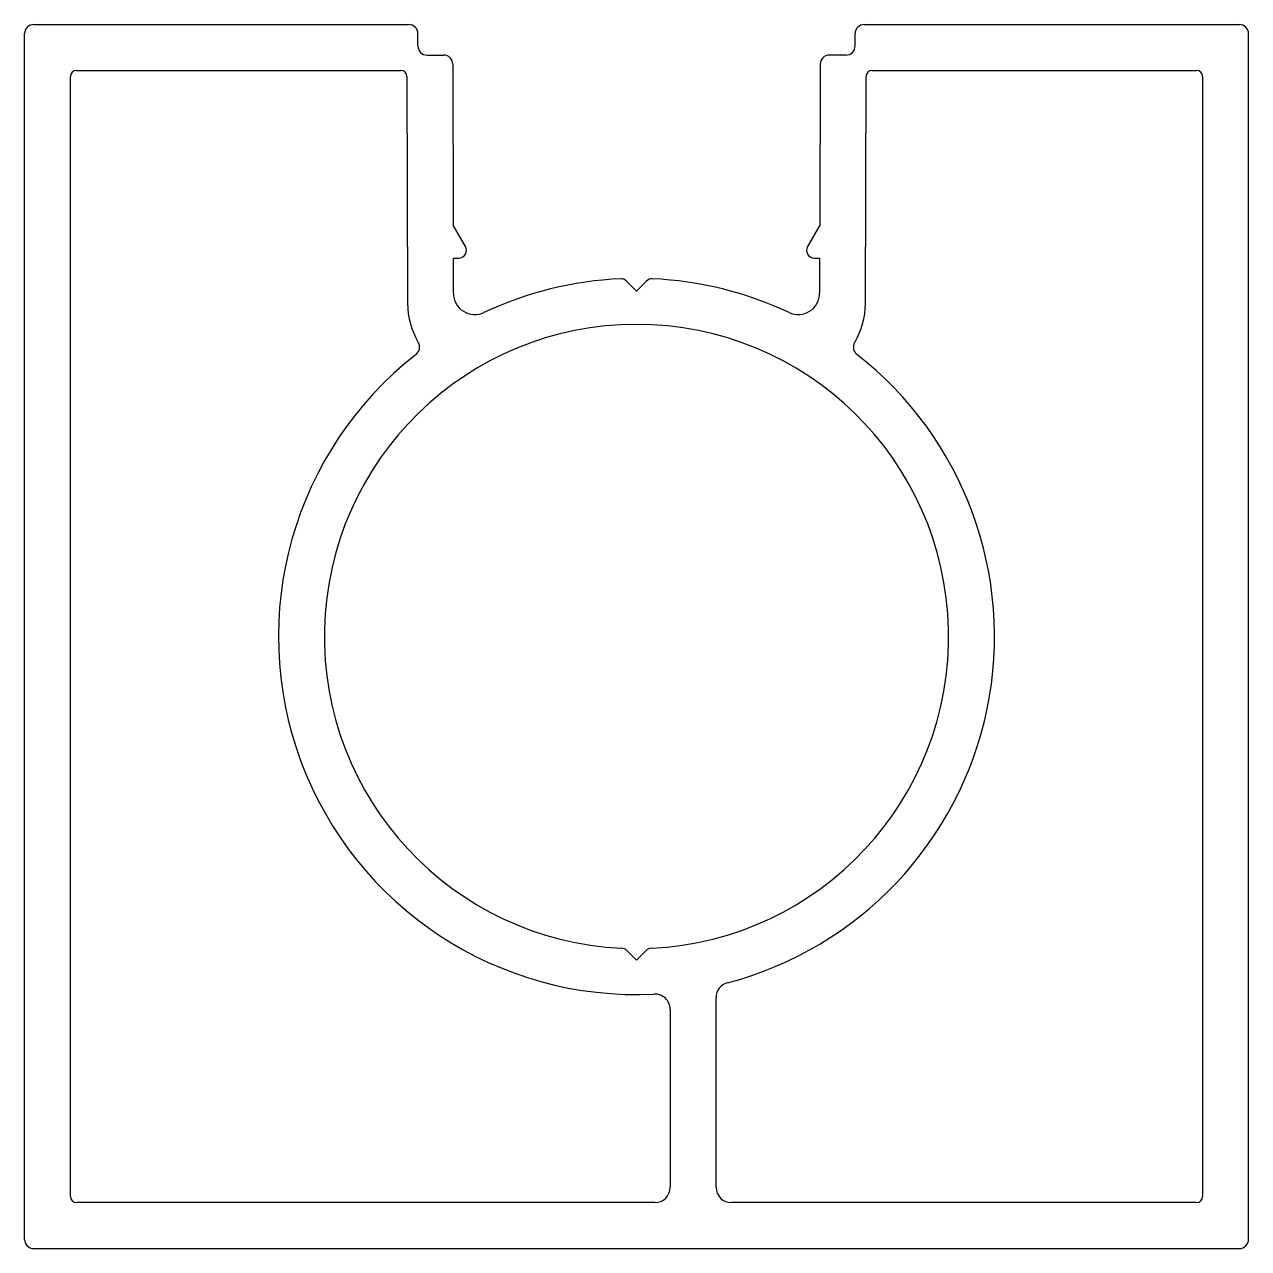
# Model space of a CAD drawing. Extents: x 1523.1 to 1563.1, y 1483.4 to 1523.4.
import ezdxf

# ---------------------------------------------------------------- set-up
doc = ezdxf.new("R2010")
doc.units = 0
doc.layers.get('0').update_dxf_attribs({"linetype": 'CONTINUOUS'})

msp = doc.modelspace()

# ---------------------------------------------------------------- linework, layer by layer
for p, q in [((1523.417, 1523.433), (1535.675, 1523.433)), ((1550.559, 1523.433), (1562.817, 1523.433)), ((1523.117, 1483.733), (1523.117, 1523.133)), ((1535.975, 1522.733), (1535.975, 1523.133)), ((1550.259, 1522.733), (1550.259, 1523.133)), ((1563.117, 1483.733), (1563.117, 1523.133)), ((1536.275, 1522.433), (1536.815, 1522.433)), ((1549.959, 1522.433), (1549.419, 1522.433)), ((1537.115, 1522.133), (1537.129, 1516.87)), ((1549.119, 1522.133), (1549.105, 1516.87)), ((1524.617, 1485.133), (1524.617, 1521.733)), ((1524.817, 1521.933), (1535.416, 1521.933)), ((1535.616, 1521.734), (1535.636, 1514.314)), ((1550.598, 1514.314), (1550.618, 1521.734)), ((1550.818, 1521.933), (1561.417, 1521.933)), ((1561.617, 1521.733), (1561.617, 1485.133)), ((1537.529, 1516.177), (1537.129, 1516.87)), ((1549.105, 1516.87), (1548.705, 1516.177)), ((1537.134, 1514.651), (1537.134, 1515.802)), ((1537.134, 1515.802), (1537.312, 1515.802)), ((1548.921, 1515.802), (1549.102, 1515.802)), ((1549.102, 1515.802), (1549.099, 1514.65)), ((1543.117, 1514.72), (1542.788, 1515.049)), ((1543.446, 1515.049), (1543.117, 1514.72)), ((1543.117, 1492.855), (1542.8, 1493.172)), ((1543.434, 1493.172), (1543.117, 1492.855)), ((1545.717, 1485.433), (1545.717, 1491.634)), ((1544.217, 1491.248), (1544.217, 1485.433)), ((1543.717, 1484.933), (1524.817, 1484.933)), ((1561.417, 1484.933), (1546.217, 1484.933)), ((1523.417, 1483.433), (1562.817, 1483.433))]:
    msp.add_line(p, q)
for centre, radius, start, end in [((1523.417, 1523.133), 0.3, 90, 180), ((1535.675, 1523.133), 0.3, 0, 90), ((1550.559, 1523.133), 0.3, 90, 180), ((1562.817, 1523.133), 0.3, 0, 90), ((1536.275, 1522.733), 0.3, 180, 270), ((1536.815, 1522.133), 0.3, 0, 90), ((1549.419, 1522.133), 0.3, 90, 180), ((1549.959, 1522.733), 0.3, 270, 360), ((1524.817, 1521.733), 0.2, 90, 180), ((1535.416, 1521.733), 0.2, 0.1565, 90), ((1550.818, 1521.733), 0.2, 90, 179.8435), ((1561.417, 1521.733), 0.2, 0, 90), ((1537.312, 1516.052), 0.25, 270, 30), ((1548.921, 1516.052), 0.25, 150, 270), ((1543.117, 1503.433), 11.7, 92.5312, 115.2169), ((1542.611, 1514.872), 0.25, 45, 92.5312), ((1543.623, 1514.872), 0.25, 87.4688, 135), ((1543.117, 1503.433), 11.7, 64.7888, 87.4688), ((1537.834, 1514.651), 0.7, 180, 295.2169), ((1548.399, 1514.652), 0.7, 244.7888, 359.8458), ((1538.136, 1514.321), 2.5, 180.1565, 210.7458), ((1548.098, 1514.321), 2.5, 329.2542, 359.8435), ((1543.117, 1503.433), 10.2, 272.7076, 267.2924), ((1535.729, 1512.89), 0.3, 307.9977, 30.7458), ((1550.504, 1512.89), 0.3, 149.2542, 232.0023), ((1543.117, 1503.433), 11.7, 127.9977, 272.819), ((1543.117, 1503.433), 11.7, 284.7202, 52.0023), ((1542.623, 1492.995), 0.25, 45, 87.2924), ((1543.61, 1492.995), 0.25, 92.7076, 135), ((1546.217, 1491.634), 0.5, 104.7202, 180), ((1543.717, 1491.248), 0.5, 0, 92.819), ((1543.717, 1485.433), 0.5, 270, 360), ((1546.217, 1485.433), 0.5, 180, 270), ((1524.817, 1485.133), 0.2, 180, 270), ((1561.417, 1485.133), 0.2, 270, 0), ((1523.417, 1483.733), 0.3, 180, 270), ((1562.817, 1483.733), 0.3, 270, 360)]:
    msp.add_arc(centre, radius, start, end)

doc.saveas('drawing.dxf')
